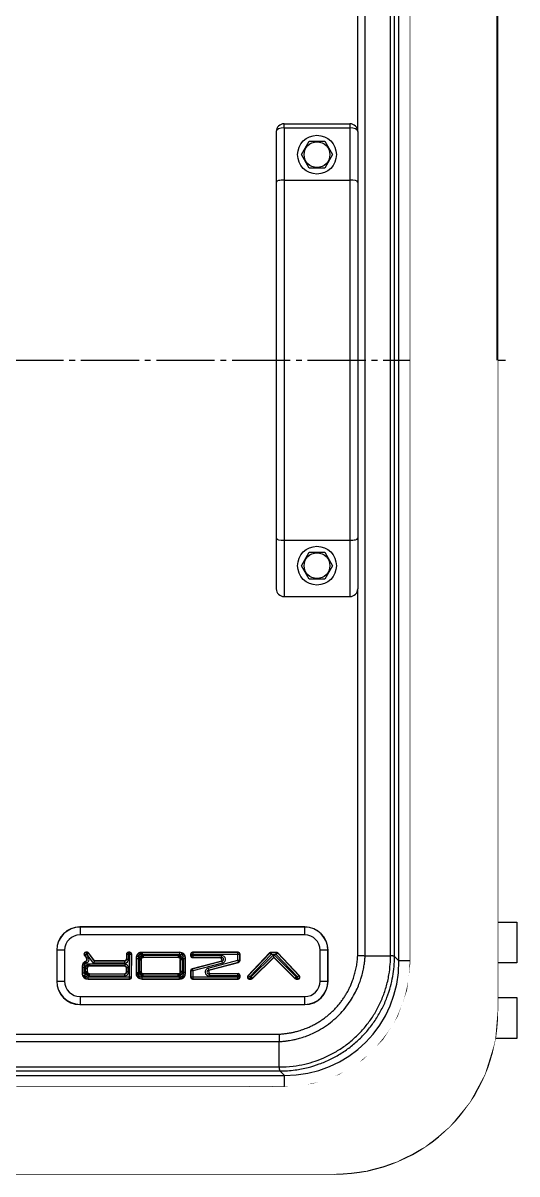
# Model space of a CAD drawing. Header units: millimetres. Extents: x -922 to 949, y -705 to 942.
# Drawn here: x 37.6 to 165, y -210 to 87 of the extents above; entities that cross this region are included whole.
import ezdxf

# ---------------------------------------------------------------- set-up
doc = ezdxf.new("R2010")
doc.units = ezdxf.units.MM
doc.linetypes.add('K5LT_AXLED', pattern=[19.5, 15, -1.5, 1.5, -1.5])
doc.linetypes.add('K5LT_THIN', pattern=[0])
doc.styles.add('KDIMTEXTSTYLE', font='GOST_AU.SHX', dxfattribs={"width": 0.96, "oblique": 15, "height": 5})
doc.dimstyles.new('KDIMSTYLE (1.00)', dxfattribs={"dimtxt": 5, "dimasz": 1, "dimexe": 2, "dimexo": 0, "dimgap": 1, "dimtad": 1, "dimtxsty": 'KDIMTEXTSTYLE', "dimsah": 1, "dimcen": 0, "dimdle": 1, "dimadec": 0, "dimazin": 0, "dimtfac": 0.667, "dimtmove": 0, "dimatfit": 3, "dimfxl": 1, "dimtvp": 1, "dimtolj": 1, "dimtzin": 0, "dimarcsym": 0})

# ---------------------------------------------------------------- blocks, each defined once
blk = doc.blocks.new('WIPEOUTCOLORING0')
blk.add_wipeout([(160, 145), (136.72, 162.26), (160, 0)])
blk.add_wipeout([(136.72, 162.26), (137.52, 155.02), (160, 0)])
blk.add_wipeout([(160, 0), (137.52, 155.02), (160, -145)])
blk.add_wipeout([(137.52, 155.02), (137.52, 153.01), (160, -145)])
blk.add_wipeout([(160, -145), (137.52, 153.01), (160, -155.5)])
blk.add_wipeout([(137.52, 153.01), (137.52, 146.99), (160, -155.5)])
blk.add_wipeout([(160, -155.5), (137.52, 146.99), (160, -164.5)])
blk.add_wipeout([(137.52, 146.99), (137.52, 78.01), (160, -164.5)])
blk.add_wipeout([(160, -164.5), (137.52, 78.01), (160, -168.01)])
blk.add_wipeout([(137.52, 78.01), (137.52, 71.99), (160, -168.01)])
blk.add_wipeout([(160, -168.01), (137.52, 71.99), (159.42, -175)])
blk.add_wipeout([(137.52, 71.99), (137.52, 3.01), (159.42, -175)])
blk.add_wipeout([(159.42, -175), (137.52, 3.01), (159.13, -176.51)])
blk.add_wipeout([(137.52, 3.01), (137.52, 0), (159.13, -176.51)])
blk.add_wipeout([(159.13, -176.51), (137.52, 0), (156.7, -184.33)])
blk.add_wipeout([(137.52, 0), (137.52, -3.01), (156.7, -184.33)])
blk.add_wipeout([(156.7, -184.33), (137.52, -3.01), (152.8, -191.52)])
blk.add_wipeout([(137.52, -3.01), (137.52, -71.99), (152.8, -191.52)])
blk.add_wipeout([(152.8, -191.52), (137.52, -71.99), (147.58, -197.83)])
blk.add_wipeout([(137.52, -71.99), (137.52, -78.01), (147.58, -197.83)])
blk.add_wipeout([(147.58, -197.83), (137.52, -78.01), (141.23, -203)])
blk.add_wipeout([(137.52, -78.01), (137.52, -146.99), (141.23, -203)])
blk.add_wipeout([(137.52, -155.39), (141.23, -203), (137.52, -155.02)])
blk.add_wipeout([(137.52, -153.01), (141.23, -203), (137.52, -146.99)])
blk.add_wipeout([(141.23, -203), (137.52, -153.01), (137.52, -155.02)])
blk.add_wipeout([(141.23, -203), (137.52, -155.39), (134, -206.84)])
blk.add_wipeout([(136.64, -162.61), (134, -206.84), (137.52, -155.39)])
blk.add_wipeout([(134, -206.84), (136.64, -162.61), (126.16, -209.2)])
blk.add_wipeout([(136.64, -162.61), (134.21, -169.43), (126.16, -209.2)])
blk.add_wipeout([(126.16, -209.2), (134.21, -169.43), (118.01, -210)])
blk.add_wipeout([(134.21, -169.43), (130.35, -175.51), (118.01, -210)])
blk.add_wipeout([(112.26, -186.72), (118.01, -210), (119.1, -184.37)])
blk.add_wipeout([(125.23, -180.57), (118.01, -210), (130.35, -175.51)])
blk.add_wipeout([(118.01, -210), (125.23, -180.57), (119.1, -184.37)])
blk.add_wipeout([(118.01, -210), (112.26, -186.72), (0, -210)])
blk.add_wipeout([(105.02, -187.52), (0, -210), (112.26, -186.72)])
blk.add_wipeout([(0, -210), (105.02, -187.52), (-118.01, -210)])
blk.add_wipeout([(105.02, -187.52), (102.01, -187.52), (-118.01, -210)])
blk.add_wipeout([(-118.01, -210), (102.01, -187.52), (-119.55, -209.97)])
blk.add_wipeout([(102.01, -187.52), (95.99, -187.52), (-119.55, -209.97)])
blk.add_wipeout([(-119.55, -209.97), (95.99, -187.52), (-127.66, -208.88)])
blk.add_wipeout([(95.99, -187.52), (36.01, -187.52), (-127.66, -208.88)])
blk = doc.blocks.new('U7')
at = {"color": 7, "linetype": 'K5LT_THIN', "lineweight": 18}
for p, q in [((156.48, -167.49), (156.48, 167.49)), ((159.47, -167.49), (159.47, 167.49)), ((160, -168.01), (160, 168.01)), ((160, 168.01), (160, -168.01)), ((134.56, -155.02), (134.56, 155.02)), ((123.91, 59), (123.91, 153.61)), ((125.84, -153.67), (125.84, 153.67)), ((132.38, -153.67), (132.38, 153.67)), ((133.41, -153.86), (133.41, 153.86)), ((137.52, 78.01), (137.52, 146.99)), ((137.52, 71.99), (137.52, 78.01)), ((146, 79.62), (142, 77.31)), ((142, 77.31), (142, 72.69)), ((150, 77.31), (146, 79.62)), ((150, 72.69), (150, 77.31)), ((137.52, 3.01), (137.52, 71.99)), ((142, 72.69), (146, 70.38)), ((146, 70.38), (150, 72.69)), ((104.91, 61), (121.91, 61)), ((104.91, 59.97), (104.91, 61)), ((104.91, 59.97), (121.91, 59.97)), ((104.91, 59.97), (104.91, 46.48)), ((121.91, 61), (121.91, 59.97)), ((121.91, 59.97), (121.91, 46.48)), ((102.91, 59), (102.91, 45.97)), ((109.37, 53.03), (111.39, 56.53)), ((111.39, 56.53), (115.43, 56.53)), ((115.43, 56.53), (117.45, 53.03)), ((123.91, 59), (123.91, 45.97)), ((111.39, 49.53), (109.37, 53.03)), ((117.45, 53.03), (115.43, 49.53)), ((115.43, 49.53), (111.39, 49.53)), ((102.91, 45.97), (102.91, -45.97)), ((104.91, 46.48), (121.91, 46.48)), ((104.91, 46.48), (104.91, -46.48)), ((121.91, 46.48), (121.91, -46.48)), ((123.91, 45.97), (123.91, -45.97)), ((137.52, -3.01), (137.52, 3.01)), ((146, 4.62), (142, 2.31)), ((150, 2.31), (146, 4.62)), ((142, 2.31), (142, -2.31)), ((150, -2.31), (150, 2.31)), ((142, -2.31), (146, -4.62)), ((146, -4.62), (150, -2.31)), ((137.52, -71.99), (137.52, -3.01)), ((102.91, -45.97), (102.91, -59)), ((104.91, -46.48), (121.91, -46.48)), ((104.91, -46.48), (104.91, -61)), ((121.91, -46.48), (121.91, -61)), ((123.91, -45.97), (123.91, -59)), ((109.37, -53.03), (111.39, -49.53)), ((111.39, -49.53), (115.43, -49.53)), ((115.43, -49.53), (117.45, -53.03)), ((111.39, -56.53), (109.37, -53.03)), ((117.45, -53.03), (115.43, -56.53)), ((115.43, -56.53), (111.39, -56.53)), ((123.91, -153.61), (123.91, -59)), ((104.91, -61), (121.91, -61)), ((146, -70.38), (142, -72.69)), ((150, -72.69), (146, -70.38)), ((137.52, -78.01), (137.52, -71.99)), ((142, -72.69), (142, -77.31)), ((150, -77.31), (150, -72.69)), ((137.52, -146.99), (137.52, -78.01)), ((142, -77.31), (146, -79.62)), ((146, -79.62), (150, -77.31)), ((146, -145.38), (142, -147.69)), ((150, -147.69), (146, -145.38)), ((160, -145), (165, -145)), ((165, -145), (165, -155.5)), ((110.26, -146.26), (52.26, -146.26)), ((52.28, -146.29), (52.26, -146.26)), ((110.23, -146.29), (52.28, -146.29)), ((52.28, -146.29), (52.28, -148.29)), ((110.23, -148.29), (52.28, -148.29)), ((110.23, -146.29), (110.26, -146.26)), ((110.23, -148.29), (110.23, -146.29)), ((137.52, -153.01), (137.52, -146.99)), ((142, -147.69), (142, -152.31)), ((150, -152.31), (150, -147.69)), ((46.26, -152.26), (46.26, -160.26)), ((46.29, -152.28), (46.26, -152.26)), ((46.29, -152.28), (46.29, -160.23)), ((48.29, -152.28), (46.29, -152.28)), ((48.29, -152.28), (48.29, -160.23)), ((53.4, -153.6), (53.96, -154.35)), ((53.4, -153.6), (53.51, -153.65)), ((53.91, -153.35), (53.51, -153.65)), ((53.51, -153.65), (54, -154.32)), ((54.18, -152.8), (53.8, -152.8)), ((53.8, -152.8), (53.91, -152.86)), ((54.16, -152.86), (53.91, -152.86)), ((53.91, -152.86), (53.91, -153.35)), ((53.91, -153.35), (54.4, -154.03)), ((54.16, -153.35), (53.91, -153.35)), ((53.96, -154.35), (54, -154.32)), ((54, -154.32), (54.4, -154.03)), ((54.18, -152.8), (54.16, -152.86)), ((54.16, -153.35), (54.16, -152.86)), ((54.56, -153.06), (54.16, -153.35)), ((55.76, -155.56), (54.16, -153.35)), ((54.59, -153.01), (54.56, -153.06)), ((56.02, -155.06), (54.56, -153.06)), ((56.04, -155.01), (54.59, -153.01)), ((64.26, -153.3), (64.26, -154.51)), ((64.26, -153.3), (64.31, -153.35)), ((64.81, -153.35), (64.31, -153.35)), ((64.31, -153.35), (64.31, -154.56)), ((65.11, -152.8), (64.76, -152.8)), ((64.76, -152.8), (64.81, -152.86)), ((64.81, -152.86), (64.81, -153.35)), ((65.05, -152.86), (64.81, -152.86)), ((65.05, -153.35), (64.81, -153.35)), ((64.81, -153.35), (64.81, -154.56)), ((65.04, -159.14), (65.05, -153.35)), ((65.11, -152.8), (65.05, -152.86)), ((65.05, -153.35), (65.05, -152.86)), ((65.55, -153.36), (65.05, -153.35)), ((65.54, -159.14), (65.55, -153.36)), ((65.61, -153.3), (65.55, -153.36)), ((65.59, -159.19), (65.61, -153.3)), ((66.72, -154.43), (66.72, -157.99)), ((66.72, -154.43), (66.77, -154.43)), ((66.77, -154.43), (66.77, -157.99)), ((66.77, -154.43), (67.27, -154.43)), ((66.81, -153.76), (66.86, -153.78)), ((66.86, -153.78), (67.34, -153.91)), ((67.01, -153.34), (67.06, -153.37)), ((67.06, -153.37), (67.46, -153.67)), ((67.27, -154.43), (67.27, -157.99)), ((67.31, -153.06), (67.34, -153.11)), ((67.34, -153.11), (67.61, -153.53)), ((67.57, -154.29), (68.04, -154.45)), ((67.74, -152.88), (67.75, -152.93)), ((67.75, -152.93), (67.87, -153.42)), ((67.87, -153.85), (67.81, -153.9)), ((67.99, -152.84), (67.99, -152.89)), ((67.99, -152.89), (68.05, -153.38)), ((68.19, -154.23), (68.15, -154.27)), ((68.19, -154.31), (68.15, -154.27)), ((68.23, -154.27), (68.19, -154.23)), ((68.23, -154.27), (68.19, -154.31)), ((68.21, -153.67), (68.35, -154.15)), ((77.9, -152.8), (68.29, -152.82)), ((68.29, -152.82), (68.29, -152.87)), ((77.9, -152.86), (68.29, -152.87)), ((68.29, -152.87), (68.29, -153.37)), ((77.9, -153.35), (68.29, -153.37)), ((68.36, -154.2), (68.35, -154.15)), ((77.62, -153.62), (68.57, -153.62)), ((68.57, -153.62), (68.57, -154.12)), ((68.57, -154.18), (68.57, -154.12)), ((77.62, -154.12), (68.57, -154.12)), ((77.62, -154.18), (68.57, -154.18)), ((77.62, -153.62), (77.62, -154.12)), ((77.62, -154.18), (77.62, -154.12)), ((77.83, -154.2), (77.85, -154.15)), ((77.98, -153.67), (77.85, -154.15)), ((77.9, -152.8), (77.9, -152.86)), ((77.9, -152.86), (77.9, -153.35)), ((77.97, -154.27), (78, -154.23)), ((78.01, -154.31), (77.97, -154.27)), ((78.05, -154.27), (78, -154.23)), ((78.01, -154.31), (78.05, -154.27)), ((78.63, -154.3), (78.16, -154.45)), ((78.39, -153.91), (78.32, -153.85)), ((78.53, -152.94), (78.4, -153.42)), ((78.55, -152.89), (78.53, -152.94)), ((78.93, -153.14), (78.63, -153.54)), ((79, -153.19), (78.67, -153.57)), ((79.05, -153.25), (78.7, -153.6)), ((79.32, -153.69), (78.85, -153.85)), ((78.97, -153.1), (78.93, -153.14)), ((79.03, -153.15), (79, -153.19)), ((79.09, -153.21), (79.05, -153.25)), ((79.37, -153.67), (79.32, -153.69)), ((80.8, -153.3), (80.8, -153.67)), ((80.8, -153.3), (80.85, -153.35)), ((80.8, -153.67), (80.85, -153.62)), ((80.85, -153.35), (80.85, -153.62)), ((81.35, -153.35), (80.85, -153.35)), ((80.85, -153.62), (81.35, -153.62)), ((93.06, -152.8), (81.3, -152.8)), ((81.3, -152.8), (81.35, -152.86)), ((81.3, -154.17), (81.35, -154.12)), ((81.3, -154.17), (88.37, -154.17)), ((93.01, -152.86), (81.35, -152.86)), ((81.35, -152.86), (81.35, -153.35)), ((93.01, -153.35), (81.35, -153.35)), ((81.35, -153.35), (81.35, -153.62)), ((81.35, -153.62), (88.78, -153.62)), ((81.35, -153.62), (81.35, -154.12)), ((81.35, -154.12), (88.78, -154.12)), ((88.37, -154.17), (88.78, -154.12)), ((88.78, -154.12), (88.78, -153.62)), ((93.06, -152.8), (93.01, -152.86)), ((93.01, -153.35), (93.01, -152.86)), ((93.01, -154.86), (93.01, -153.35)), ((93.5, -153.35), (93.01, -153.35)), ((93.56, -153.3), (93.5, -153.35)), ((93.5, -154.86), (93.5, -153.35)), ((93.56, -154.9), (93.56, -153.3)), ((101.18, -152.96), (95.58, -158.86)), ((101.21, -153.02), (95.71, -158.81)), ((101.57, -153.36), (96.07, -159.15)), ((96.42, -159.15), (102.24, -153.37)), ((96.77, -159.51), (102.24, -154.07)), ((96.79, -159.56), (102.24, -154.15)), ((101.18, -152.96), (101.21, -153.02)), ((101.57, -153.36), (101.21, -153.02)), ((102.93, -152.81), (101.55, -152.81)), ((101.55, -152.81), (101.57, -152.86)), ((101.57, -152.86), (101.57, -153.36)), ((102.91, -152.86), (101.57, -152.86)), ((102.91, -153.36), (101.57, -153.36)), ((102.24, -154.07), (102.24, -153.37)), ((102.24, -153.37), (108.07, -159.14)), ((102.24, -154.15), (102.24, -154.07)), ((102.24, -154.07), (107.72, -159.49)), ((102.24, -154.15), (107.69, -159.55)), ((102.93, -152.81), (102.91, -152.86)), ((102.91, -153.36), (102.91, -152.86)), ((103.27, -153.02), (102.91, -153.36)), ((108.4, -159.14), (102.91, -153.36)), ((103.29, -152.96), (103.27, -153.02)), ((108.76, -158.79), (103.27, -153.02)), ((108.89, -158.85), (103.29, -152.96)), ((114.23, -160.23), (114.23, -152.28)), ((116.23, -152.28), (114.23, -152.28)), ((116.23, -152.28), (116.26, -152.26)), ((116.23, -160.23), (116.23, -152.28)), ((116.26, -160.26), (116.26, -152.26)), ((125.84, -153.67), (132.38, -153.67)), ((125.84, -153.67), (125.84, -153.67)), ((134.56, -155.02), (133.41, -153.86)), ((137.52, -155.02), (137.52, -153.01)), ((142, -152.31), (146, -154.62)), ((146, -154.62), (150, -152.31)), ((52.83, -156.65), (52.83, -158.07)), ((52.83, -156.65), (52.88, -156.65)), ((52.88, -156.65), (52.88, -158.07)), ((52.88, -156.65), (53.38, -156.65)), ((52.92, -155.98), (52.97, -155.99)), ((52.97, -155.99), (53.45, -156.12)), ((53.13, -155.54), (53.17, -155.58)), ((53.17, -155.58), (53.57, -155.87)), ((53.38, -156.65), (53.38, -158.07)), ((53.43, -155.26), (53.46, -155.31)), ((53.46, -155.31), (53.73, -155.73)), ((53.6, -156.96), (54.1, -156.96)), ((53.6, -156.96), (53.6, -157.76)), ((53.67, -156.51), (54.15, -156.67)), ((53.72, -155.12), (53.74, -155.17)), ((53.74, -155.17), (53.91, -155.64)), ((53.98, -156.06), (53.92, -156.12)), ((54.16, -156.96), (54.1, -156.96)), ((54.1, -156.96), (54.1, -157.76)), ((54.2, -156.68), (54.15, -156.67)), ((54.16, -156.96), (54.16, -157.76)), ((54.31, -156.44), (54.26, -156.48)), ((54.3, -156.52), (54.26, -156.48)), ((54.34, -156.48), (54.3, -156.52)), ((54.34, -156.48), (54.31, -156.44)), ((54.33, -155.88), (54.47, -156.36)), ((54.48, -156.41), (54.47, -156.36)), ((54.69, -155.83), (54.69, -156.33)), ((63.81, -155.83), (54.69, -155.83)), ((54.69, -156.38), (54.69, -156.33)), ((63.81, -156.33), (54.69, -156.33)), ((63.76, -156.38), (54.69, -156.38)), ((56.02, -155.06), (55.76, -155.56)), ((63.81, -155.56), (55.76, -155.56)), ((56.04, -155.01), (56.02, -155.06)), ((63.81, -155.06), (56.02, -155.06)), ((63.76, -155.01), (56.04, -155.01)), ((63.76, -155.01), (63.81, -155.06)), ((63.76, -156.38), (63.81, -156.33)), ((63.81, -155.56), (63.81, -155.06)), ((63.81, -155.83), (63.81, -156.33)), ((64.26, -154.51), (64.31, -154.56)), ((64.26, -156.88), (64.31, -156.83)), ((64.26, -157.82), (64.26, -156.88)), ((64.31, -154.56), (64.81, -154.56)), ((64.81, -156.83), (64.31, -156.83)), ((64.31, -157.87), (64.31, -156.83)), ((64.81, -157.87), (64.81, -156.83)), ((67.5, -154.72), (68, -154.72)), ((67.5, -154.72), (67.5, -157.73)), ((68.05, -154.72), (68, -154.72)), ((68, -154.72), (68, -157.73)), ((68.09, -154.46), (68.04, -154.45)), ((68.05, -154.72), (68.05, -157.73)), ((78.11, -154.47), (78.16, -154.45)), ((78.15, -157.77), (78.15, -154.74)), ((78.15, -154.74), (78.2, -154.74)), ((78.7, -154.74), (78.2, -154.74)), ((78.2, -157.77), (78.2, -154.74)), ((78.7, -157.77), (78.7, -154.74)), ((79.44, -154.46), (78.95, -154.46)), ((78.95, -158.03), (78.95, -154.46)), ((79.5, -154.46), (79.44, -154.46)), ((79.44, -158.03), (79.44, -154.46)), ((79.5, -158.03), (79.5, -154.46)), ((88.5, -155.15), (81.17, -157.08)), ((81.17, -157.08), (81.22, -157.12)), ((88.91, -155.1), (81.22, -157.12)), ((81.22, -157.12), (81.35, -157.61)), ((89.04, -155.58), (81.35, -157.61)), ((85.3, -156.91), (93.01, -154.86)), ((85.3, -156.91), (85.43, -157.39)), ((85.43, -157.39), (93.13, -155.35)), ((85.84, -157.34), (85.43, -157.39)), ((85.84, -157.34), (93.19, -155.39)), ((88.5, -155.15), (88.91, -155.1)), ((89.04, -155.58), (88.91, -155.1)), ((93.01, -154.86), (93.5, -154.86)), ((93.13, -155.35), (93.01, -154.86)), ((93.19, -155.39), (93.13, -155.35)), ((93.56, -154.9), (93.5, -154.86)), ((137.52, -155.02), (134.56, -155.02)), ((165, -155.5), (160, -155.5)), ((46.29, -160.23), (46.26, -160.26)), ((46.29, -160.23), (48.29, -160.23)), ((52.83, -158.07), (52.88, -158.07)), ((52.88, -158.07), (53.38, -158.07)), ((52.95, -158.83), (53, -158.82)), ((53, -158.82), (53.48, -158.66)), ((53.23, -159.29), (53.27, -159.25)), ((53.27, -159.25), (53.62, -158.9)), ((53.29, -159.35), (53.33, -159.31)), ((53.33, -159.31), (53.66, -158.93)), ((53.36, -159.4), (53.39, -159.36)), ((53.39, -159.36), (53.69, -158.96)), ((53.65, -158.13), (54.13, -158)), ((53.77, -159.6), (53.78, -159.55)), ((53.78, -159.55), (53.92, -159.07)), ((53.83, -158.48), (53.89, -158.55)), ((54.16, -157.76), (54.1, -157.76)), ((54.18, -157.98), (54.13, -158)), ((54.26, -158.13), (54.21, -158.16)), ((54.21, -158.16), (54.25, -158.21)), ((54.29, -158.17), (54.25, -158.21)), ((54.26, -158.13), (54.29, -158.17)), ((54.29, -158.8), (54.44, -158.32)), ((54.41, -159.64), (54.41, -159.14)), ((54.41, -159.14), (65.04, -159.14)), ((54.41, -159.69), (54.41, -159.64)), ((54.41, -159.64), (65.04, -159.64)), ((54.41, -159.69), (65.09, -159.69)), ((54.46, -158.27), (54.44, -158.32)), ((54.74, -158.32), (63.76, -158.32)), ((54.74, -158.32), (54.74, -158.37)), ((54.74, -158.87), (54.74, -158.37)), ((54.74, -158.37), (63.81, -158.37)), ((54.74, -158.87), (63.81, -158.87)), ((63.76, -158.32), (63.81, -158.37)), ((63.81, -158.87), (63.81, -158.37)), ((64.26, -157.82), (64.31, -157.87)), ((64.81, -157.87), (64.31, -157.87)), ((65.04, -159.64), (65.04, -159.14)), ((65.04, -159.14), (65.54, -159.14)), ((65.09, -159.69), (65.04, -159.64)), ((65.59, -159.19), (65.54, -159.14)), ((66.72, -157.99), (66.77, -157.99)), ((66.74, -158.34), (66.79, -158.33)), ((66.77, -157.99), (67.27, -157.99)), ((66.79, -158.33), (67.29, -158.28)), ((66.79, -158.61), (66.84, -158.6)), ((66.84, -158.6), (67.32, -158.48)), ((66.98, -159.07), (67.03, -159.04)), ((67.03, -159.04), (67.45, -158.78)), ((67.26, -159.39), (67.3, -159.34)), ((67.3, -159.34), (67.6, -158.95)), ((67.5, -157.73), (68, -157.73)), ((67.57, -158.18), (68.04, -158.03)), ((67.69, -159.6), (67.7, -159.55)), ((67.7, -159.55), (67.84, -159.06)), ((67.81, -158.58), (67.88, -158.64)), ((68.05, -157.73), (68, -157.73)), ((68.1, -158.01), (68.04, -158.03)), ((68.19, -158.18), (68.16, -158.21)), ((68.16, -158.21), (68.2, -158.25)), ((68.19, -158.18), (68.23, -158.21)), ((68.23, -158.21), (68.2, -158.25)), ((68.22, -158.82), (68.36, -158.33)), ((68.34, -159.13), (77.92, -159.13)), ((68.34, -159.63), (68.34, -159.13)), ((68.34, -159.69), (68.34, -159.63)), ((68.34, -159.63), (77.92, -159.63)), ((68.34, -159.69), (77.92, -159.69)), ((68.37, -158.28), (68.36, -158.33)), ((68.58, -158.31), (77.62, -158.31)), ((68.58, -158.31), (68.58, -158.37)), ((68.58, -158.87), (68.58, -158.37)), ((68.58, -158.37), (77.62, -158.37)), ((68.58, -158.87), (77.62, -158.87)), ((77.62, -158.31), (77.62, -158.37)), ((77.62, -158.87), (77.62, -158.37)), ((77.84, -158.28), (77.85, -158.34)), ((77.98, -158.82), (77.85, -158.34)), ((77.92, -159.63), (77.92, -159.13)), ((77.92, -159.69), (77.92, -159.63)), ((77.98, -158.22), (78.02, -158.18)), ((77.98, -158.22), (78.01, -158.26)), ((78.01, -158.26), (78.05, -158.22)), ((78.02, -158.18), (78.05, -158.22)), ((78.11, -158.03), (78.16, -158.04)), ((78.15, -157.77), (78.2, -157.77)), ((78.64, -158.2), (78.16, -158.04)), ((78.21, -159.62), (78.16, -159.12)), ((78.7, -157.77), (78.2, -157.77)), ((78.22, -159.67), (78.21, -159.62)), ((78.33, -158.64), (78.39, -158.58)), ((78.46, -159.57), (78.33, -159.09)), ((78.47, -159.62), (78.46, -159.57)), ((78.87, -159.39), (78.6, -158.97)), ((79.16, -159.13), (78.75, -158.83)), ((79.36, -158.71), (78.87, -158.58)), ((78.9, -159.44), (78.87, -159.39)), ((79.44, -158.03), (78.95, -158.03)), ((79.2, -159.16), (79.16, -159.13)), ((79.41, -158.72), (79.36, -158.71)), ((79.5, -158.03), (79.44, -158.03)), ((80.8, -157.56), (80.8, -159.22)), ((80.8, -157.56), (80.85, -157.61)), ((80.8, -159.22), (80.85, -159.16)), ((81.35, -157.61), (80.85, -157.61)), ((80.85, -157.61), (80.85, -159.16)), ((80.85, -159.16), (81.35, -159.16)), ((81.3, -159.72), (81.35, -159.66)), ((81.3, -159.72), (93.07, -159.72)), ((81.35, -157.61), (81.35, -159.16)), ((81.35, -159.16), (81.35, -159.66)), ((81.35, -159.16), (93.01, -159.16)), ((81.35, -159.66), (93.01, -159.66)), ((85.97, -158.32), (85.56, -158.37)), ((93.01, -158.37), (85.56, -158.37)), ((85.56, -158.37), (85.56, -158.87)), ((93.01, -158.87), (85.56, -158.87)), ((93.06, -158.31), (85.97, -158.32)), ((93.06, -158.31), (93.01, -158.37)), ((93.01, -158.87), (93.01, -158.37)), ((93.51, -158.86), (93.01, -158.87)), ((93.01, -159.16), (93.01, -158.87)), ((93.01, -159.66), (93.01, -159.16)), ((93.01, -159.16), (93.51, -159.16)), ((93.07, -159.72), (93.01, -159.66)), ((93.56, -158.81), (93.51, -158.86)), ((93.51, -159.16), (93.51, -158.86)), ((93.57, -159.21), (93.51, -159.16)), ((93.57, -159.21), (93.56, -158.81)), ((95.58, -158.86), (95.71, -158.81)), ((95.71, -158.81), (96.07, -159.15)), ((95.94, -159.71), (96.07, -159.65)), ((95.94, -159.71), (96.44, -159.71)), ((96.07, -159.15), (96.42, -159.15)), ((96.07, -159.15), (96.07, -159.65)), ((96.07, -159.65), (96.42, -159.65)), ((96.42, -159.15), (96.77, -159.51)), ((96.42, -159.65), (96.42, -159.15)), ((96.44, -159.71), (96.42, -159.65)), ((96.79, -159.56), (96.77, -159.51)), ((107.69, -159.55), (107.72, -159.49)), ((107.72, -159.49), (108.07, -159.14)), ((108.05, -159.69), (108.07, -159.64)), ((108.05, -159.69), (108.52, -159.69)), ((108.07, -159.14), (108.07, -159.64)), ((108.07, -159.14), (108.4, -159.14)), ((108.07, -159.64), (108.4, -159.64)), ((108.4, -159.14), (108.76, -158.79)), ((108.4, -159.64), (108.4, -159.14)), ((108.52, -159.69), (108.4, -159.64)), ((108.89, -158.85), (108.76, -158.79)), ((114.23, -160.23), (116.23, -160.23)), ((116.23, -160.23), (116.26, -160.26)), ((52.28, -166.23), (52.26, -166.26)), ((52.26, -166.26), (110.26, -166.26)), ((52.28, -164.23), (52.28, -166.23)), ((52.28, -164.23), (110.23, -164.23)), ((52.28, -166.23), (110.23, -166.23)), ((110.23, -166.23), (110.23, -164.23)), ((110.23, -166.23), (110.26, -166.26)), ((160, -164.5), (165, -164.5)), ((165, -164.5), (165, -175)), ((156.48, -167.49), (159.47, -167.49)), ((160, -168.01), (159.47, -167.49)), ((-103.61, -173.91), (103.61, -173.91)), ((165, -175), (159.42, -175)), ((-103.67, -175.84), (103.67, -175.84)), ((103.67, -182.38), (103.67, -175.84)), ((103.67, -175.84), (103.67, -175.84)), ((-103.86, -183.41), (103.86, -183.41)), ((-103.67, -182.38), (103.67, -182.38)), ((105.02, -184.56), (103.86, -183.41)), ((-105.02, -184.56), (105.02, -184.56)), ((105.02, -187.52), (105.02, -184.56)), ((36.01, -187.52), (95.99, -187.52)), ((95.99, -187.52), (102.01, -187.52)), ((102.01, -187.52), (105.02, -187.52)), ((99, -191.38), (95, -193.69)), ((103, -193.69), (99, -191.38)), ((95, -193.69), (95, -198.31)), ((103, -198.31), (103, -193.69)), ((95, -198.31), (99, -200.62)), ((99, -200.62), (103, -198.31)), ((-117.49, -206.48), (117.49, -206.48)), ((117.49, -209.47), (117.49, -206.48)), ((-118.01, -210), (118.01, -210)), ((118.01, -210), (-118.01, -210)), ((-117.49, -209.47), (117.49, -209.47)), ((118.01, -210), (117.49, -209.47))]:
    blk.add_line(p, q, dxfattribs=at)
at = {"color": 30, "linetype": 'K5LT_AXLED', "lineweight": 18, "true_color": 0xff8000}
blk.add_line((-162, 0), (162, 0), dxfattribs=at)
at = {"color": 7, "linetype": 'K5LT_THIN', "lineweight": 18}
for centre, radius in [((146, 75), 8), ((146, 75), 7), ((113.41, 53.03), 5), ((113.41, 53.03), 3.33), ((146, 0), 8), ((146, 0), 7), ((113.41, -53.03), 5), ((113.41, -53.03), 3.33), ((146, -75), 8), ((146, -75), 7), ((146, -150), 8), ((146, -150), 7), ((33, -196), 8), ((33, -196), 7), ((99, -196), 8), ((99, -196), 7)]:
    blk.add_circle(centre, radius, dxfattribs=at)
for centre, radius, start, end in [((146, 75), 9, 90, 160.4796), ((146, 75), 9, 199.5204, 90), ((104.91, 59), 2, 90, 180), ((121.91, 59), 2, 0, 90), ((146, 0), 9, 199.5204, 90), ((146, 0), 9, 90, 160.4796), ((104.91, -59), 2, 180, 270), ((121.91, -59), 2, 270, 0), ((146, -75), 9, 90, 160.4796), ((146, -75), 9, 199.5204, 90), ((146, -150), 9, 90, 160.4796), ((146, -150), 9, 199.5204, 90), ((53.55, -154.65), 0.5, 289.8711, 36.3831), ((53.55, -154.65), 0.553, 289.8711, 36.3831), ((53.55, -154.65), 1.05, 289.8711, 36.3831), ((69.29, -154.43), 2.57, 164.9854, 180), ((69.29, -154.43), 2.52, 164.9854, 180), ((68.03, -154.09), 1.26, 143.5014, 164.9854), ((68.03, -154.09), 1.21, 143.5014, 164.9854), ((67.9, -154), 1.1, 122.3613, 143.5014), ((67.9, -154), 1.05, 122.3613, 143.5014), ((69.29, -154.43), 2.02, 164.9854, 180), ((68.09, -154.29), 1.46, 103.9749, 122.3613), ((68.09, -154.29), 1.4, 103.9749, 122.3613), ((68.03, -154.09), 0.709, 143.5014, 164.9854), ((67.9, -154), 0.552, 122.3613, 143.5014), ((68.89, -154.72), 1.39, 162.0842, 180), ((68.46, -154.58), 0.944, 134.1708, 162.0842), ((68.09, -154.29), 0.903, 103.9749, 122.3613), ((68.2, -154.72), 1.9, 96.3319, 103.9749), ((68.2, -154.72), 1.84, 96.3319, 103.9749), ((68.2, -154.72), 1.34, 96.3319, 103.9749), ((68.47, -154.6), 0.959, 105.6017, 128.7576), ((68.29, -155.58), 2.76, 90, 96.3319), ((68.29, -155.58), 2.71, 89.999, 96.3319), ((68.46, -154.58), 0.444, 135.4072, 162.0842), ((68.29, -155.58), 2.21, 89.9884, 96.3319), ((68.46, -154.58), 0.391, 135.6655, 162.0842), ((68.47, -154.6), 0.459, 105.6017, 127.549), ((68.57, -154.96), 1.33, 90, 105.6017), ((68.47, -154.6), 0.406, 105.6017, 127.3008), ((68.57, -154.96), 0.834, 90, 105.6017), ((68.57, -154.96), 0.781, 90, 105.6017), ((77.62, -154.97), 1.34, 74.4072, 90), ((77.62, -154.97), 0.844, 74.4072, 90), ((77.62, -154.97), 0.791, 74.4072, 90), ((77.72, -154.6), 0.415, 52.8176, 74.4072), ((77.72, -154.6), 0.468, 52.5754, 74.4072), ((77.9, -155.21), 2.4, 74.4531, 90), ((77.9, -155.21), 2.35, 74.4531, 89.9989), ((77.9, -155.21), 1.85, 74.4531, 89.9863), ((77.72, -154.6), 0.968, 51.3841, 74.4072), ((77.73, -154.59), 0.401, 17.9215, 44.4911), ((77.73, -154.59), 0.454, 17.9215, 44.7421), ((77.73, -154.59), 0.954, 17.9215, 45.9581), ((78.21, -154.09), 0.691, 52.772, 74.4531), ((78.21, -154.09), 1.19, 52.772, 74.4531), ((78.21, -154.09), 1.24, 52.772, 74.4531), ((78.26, -154.02), 0.611, 48.6028, 52.772), ((77.28, -154.74), 1.43, 0, 17.9215), ((78.27, -154.01), 0.596, 44.407, 48.6028), ((78.24, -154.04), 0.638, 17.9814, 44.407), ((76.95, -154.46), 1.99, 0, 17.9814), ((78.26, -154.02), 1.11, 48.6028, 52.772), ((78.26, -154.02), 1.16, 48.6028, 52.772), ((78.27, -154.01), 1.1, 44.407, 48.6028), ((78.27, -154.01), 1.15, 44.407, 48.6028), ((78.24, -154.04), 1.14, 17.9814, 44.407), ((78.24, -154.04), 1.19, 17.9814, 44.407), ((76.95, -154.46), 2.49, 0, 17.9814), ((76.95, -154.46), 2.55, 0, 17.9814), ((55.44, -156.65), 2.61, 164.9342, 180), ((55.44, -156.65), 2.55, 164.9342, 180), ((54.16, -156.31), 1.29, 143.4294, 164.9342), ((54.16, -156.31), 1.23, 143.4294, 164.9342), ((54.04, -156.22), 1.13, 122.2848, 143.4294), ((54.04, -156.22), 1.08, 122.2848, 143.4294), ((55.44, -156.65), 2.05, 164.9342, 180), ((54.23, -156.53), 1.5, 109.8711, 122.2848), ((54.16, -156.31), 0.734, 143.4294, 164.9342), ((54.23, -156.53), 1.45, 109.8711, 122.2848), ((54.04, -156.22), 0.578, 122.2848, 143.4294), ((55.11, -156.97), 1.51, 162.2834, 179.5837), ((54.6, -156.81), 0.975, 134.8826, 162.2834), ((54.23, -156.53), 0.946, 109.8711, 122.2848), ((54.59, -156.8), 0.965, 106.1386, 129.4123), ((55.11, -156.97), 1.01, 162.2834, 179.4906), ((54.6, -156.81), 0.475, 136.069, 162.2834), ((55.11, -156.97), 0.954, 162.2834, 179.4768), ((54.6, -156.81), 0.422, 136.3084, 162.2834), ((54.59, -156.8), 0.465, 106.1386, 128.2112), ((54.69, -157.13), 1.3, 90, 106.1386), ((54.59, -156.8), 0.412, 106.1386, 127.9661), ((54.69, -157.13), 0.803, 90, 106.1386), ((54.69, -157.13), 0.75, 90, 106.1386), ((68.89, -154.72), 0.895, 162.0842, 180), ((68.89, -154.72), 0.842, 162.0842, 180), ((77.28, -154.74), 0.874, 0, 17.9215), ((77.28, -154.74), 0.927, 0, 17.9215), ((55.3, -158.07), 2.47, 180, 198.0827), ((55.3, -158.07), 2.42, 180, 198.0827), ((54.06, -158.47), 1.17, 198.0827, 224.5195), ((54.06, -158.47), 1.12, 198.0827, 224.5195), ((54.04, -158.5), 1.13, 224.5195, 228.7175), ((54.04, -158.5), 1.08, 224.5195, 228.7175), ((54.05, -158.48), 1.15, 228.7175, 232.8847), ((54.05, -158.48), 1.1, 228.7175, 232.8847), ((54.1, -158.42), 1.23, 232.8847, 254.5373), ((55.3, -158.07), 1.92, 180, 198.0827), ((54.1, -158.42), 1.18, 232.8847, 254.5373), ((54.06, -158.47), 0.616, 198.0827, 224.5195), ((54.98, -157.77), 1.38, 179.5754, 195.0997), ((54.04, -158.5), 0.579, 224.5195, 228.7175), ((54.6, -157.87), 0.981, 195.0997, 218.256), ((54.05, -158.48), 0.596, 228.7175, 232.8847), ((54.1, -158.42), 0.68, 232.8847, 254.5373), ((54.41, -157.29), 2.4, 254.5373, 270), ((54.41, -157.29), 2.35, 254.5373, 270), ((54.59, -157.88), 0.968, 223.766, 252.0394), ((54.41, -157.29), 1.85, 254.5373, 270), ((54.98, -157.77), 0.875, 179.4676, 195.0997), ((54.6, -157.87), 0.482, 195.0997, 217.0757), ((54.98, -157.77), 0.822, 179.4509, 195.0997), ((54.6, -157.87), 0.429, 195.0997, 216.8391), ((54.59, -157.88), 0.468, 224.9703, 252.0394), ((54.59, -157.88), 0.415, 225.2151, 252.0394), ((54.74, -157.4), 1.47, 252.0394, 270), ((54.74, -157.4), 0.97, 252.0394, 270), ((54.74, -157.4), 0.917, 252.0394, 270), ((69.89, -157.99), 3.17, 180, 186.1772), ((68.86, -158.11), 2.13, 186.1772, 193.7121), ((69.89, -157.99), 3.12, 180, 186.1772), ((68.86, -158.11), 2.08, 186.1772, 193.7121), ((68.35, -158.23), 1.61, 193.7121, 211.5678), ((68.35, -158.23), 1.56, 193.7121, 211.5678), ((67.96, -158.47), 1.15, 211.5678, 232.7367), ((67.96, -158.47), 1.1, 211.5678, 232.7367), ((68.03, -158.38), 1.26, 232.7367, 254.4266), ((69.89, -157.99), 2.62, 180, 186.1772), ((68.86, -158.11), 1.58, 186.1772, 193.7121), ((68.03, -158.38), 1.21, 232.7367, 254.4266), ((68.35, -158.23), 1.06, 193.7121, 211.5678), ((67.96, -158.47), 0.597, 211.5678, 232.7367), ((68.98, -157.73), 1.48, 180, 197.6133), ((68.49, -157.89), 0.965, 197.6133, 225.5662), ((68.03, -158.38), 0.711, 232.7367, 254.4266), ((68.34, -157.25), 2.44, 254.4266, 270), ((68.34, -157.25), 2.39, 254.4266, 270), ((68.34, -157.25), 1.89, 254.4266, 270), ((68.49, -157.89), 0.966, 231.0217, 254.152), ((68.98, -157.73), 0.976, 180, 197.6133), ((68.49, -157.89), 0.465, 197.6133, 224.3636), ((68.98, -157.73), 0.923, 180, 197.6133), ((68.49, -157.89), 0.412, 197.6133, 224.1182), ((68.49, -157.89), 0.467, 232.2192, 254.152), ((68.58, -157.54), 1.32, 254.152, 270), ((68.49, -157.89), 0.414, 232.4631, 254.152), ((68.58, -157.54), 0.823, 254.152, 270), ((68.58, -157.54), 0.77, 254.152, 270), ((77.62, -157.49), 0.819, 270, 285.3487), ((77.62, -157.49), 0.872, 270, 285.3487), ((77.62, -157.49), 1.37, 270, 285.3487), ((77.73, -157.88), 0.416, 285.3487, 306.961), ((77.73, -157.88), 0.469, 285.3487, 307.2037), ((77.92, -156.96), 2.17, 270, 276.3874), ((77.92, -156.96), 2.67, 270, 276.3874), ((77.92, -156.96), 2.73, 270, 276.3874), ((77.73, -157.88), 0.968, 285.3487, 308.3975), ((77.74, -157.91), 0.389, 315.3259, 341.7788), ((77.74, -157.91), 0.442, 315.0658, 341.7788), ((77.34, -157.77), 0.811, 341.7788, 0), ((77.34, -157.77), 0.864, 341.7788, 0), ((78.01, -157.8), 1.33, 276.3874, 284.0747), ((78.01, -157.8), 1.83, 276.3874, 284.0747), ((78.01, -157.8), 1.88, 276.3874, 284.0747), ((78.12, -158.21), 0.901, 284.0747, 302.6233), ((77.74, -157.91), 0.941, 313.824, 341.7788), ((78.12, -158.21), 1.4, 284.0747, 302.6233), ((78.12, -158.21), 1.45, 284.0747, 302.6233), ((78.29, -158.49), 0.571, 302.6233, 323.7455), ((77.34, -157.77), 1.36, 341.7788, 0), ((78.15, -158.39), 0.747, 323.7455, 345.1574), ((76.81, -158.03), 2.14, 345.1574, 0), ((78.29, -158.49), 1.07, 302.6233, 323.7455), ((78.29, -158.49), 1.12, 302.6233, 323.7455), ((78.15, -158.39), 1.25, 323.7455, 345.1574), ((78.15, -158.39), 1.3, 323.7455, 345.1574), ((76.81, -158.03), 2.63, 345.1574, 0), ((76.81, -158.03), 2.69, 345.1574, 0), ((33, -196), 9, 109.5204, 70.4796), ((99, -196), 9, 109.5204, 70.4796)]:
    blk.add_arc(centre, radius, start, end, dxfattribs=at)
for centre, major_axis, ratio, start_param, end_param in [((104.91, 59), (-2, 0), 0.482618, 4.712389, 6.283185), ((121.91, 59), (2, 0), 0.482618, 0, 1.570796), ((104.91, 45.97), (2, 0), 0.257282, 1.570796, 3.141593), ((121.91, 45.97), (2, 0), 0.257282, 0, 1.570796), ((104.91, -45.97), (-2, 0), 0.257282, 0, 1.570796), ((121.91, -45.97), (-2, 0), 0.257282, 1.570796, 3.141593), ((52.26, -152.26), (-4.25, 4.25), 0.999315, 5.49813, 7.068241), ((52.29, -152.29), (-4.24, 4.24), 0.999771, 5.49813, 7.068241), ((52.29, -152.29), (-2.83, 2.83), 0.999315, 5.49813, 7.068241), ((110.23, -152.29), (4.24, 4.24), 0.999771, 5.49813, 7.068241), ((110.23, -152.29), (2.83, 2.83), 0.999315, 5.49813, 7.068241), ((110.26, -152.26), (4.25, 4.25), 0.999315, 5.49813, 7.068241), ((53.8, -153.3), (0.448, -0.226), 0.997016, 2.039896, 4.243289), ((53.91, -153.35), (0.226, 0.446), 0.997016, 0.4691, 2.672493), ((54.16, -153.35), (-0.445, 0.227), 0.999233, 4.241433, 5.183345), ((54.18, -153.3), (-0.227, -0.446), 0.999233, 2.670637, 3.612548), ((64.76, -153.3), (0.354, -0.354), 0.998783, 2.356803, 3.926382), ((64.81, -153.35), (-0.354, -0.354), 0.998783, 3.9276, 5.497178), ((65.05, -153.35), (0.353, -0.354), 0.99878, 0.78485, 2.356742), ((65.11, -153.3), (-0.354, -0.354), 0.99878, 2.355647, 3.927538), ((81.3, -153.3), (0.354, -0.354), 0.998783, 2.356803, 3.926382), ((81.3, -153.67), (0.354, 0.354), 0.998783, 2.356803, 3.926382), ((81.35, -153.35), (-0.354, -0.354), 0.998783, 3.9276, 5.497178), ((81.35, -153.62), (0.354, -0.354), 0.998783, 3.9276, 5.497178), ((88.37, -154.67), (0.514, 0.067), 0.964922, 4.845715, 7.720656), ((88.77, -154.62), (1.03, 0.13), 0.964922, 4.845715, 7.720656), ((88.77, -154.62), (0.549, 0.071), 0.902702, 4.845715, 7.720656), ((93.01, -153.35), (-0.354, 0.354), 0.998783, 3.9276, 5.497178), ((93.06, -153.3), (-0.354, -0.354), 0.998783, 2.356803, 3.926382), ((101.55, -153.31), (0.197, -0.46), 0.999279, 2.736186, 3.547), ((101.57, -153.36), (-0.459, -0.197), 0.999279, 4.306982, 5.117796), ((102.91, -153.36), (-0.459, 0.197), 0.999279, 4.307153, 5.117625), ((102.93, -153.31), (-0.197, -0.46), 0.999279, 2.736357, 3.546828), ((63.76, -154.51), (0.354, -0.354), 0.998783, 5.498396, 7.067974), ((63.76, -156.88), (0.354, 0.354), 0.998783, 5.498396, 7.067974), ((63.81, -154.56), (0.708, -0.708), 0.998783, 5.498396, 7.067974), ((63.81, -154.56), (0.355, -0.355), 0.996359, 5.498396, 7.067974), ((63.81, -156.83), (0.708, 0.708), 0.998783, 5.498396, 7.067974), ((63.81, -156.83), (0.355, 0.355), 0.996359, 5.498396, 7.067974), ((81.3, -157.56), (0.396, -0.306), 0.999029, 2.485365, 3.79782), ((81.35, -157.61), (-0.305, -0.396), 0.999029, 4.056162, 5.368616), ((85.57, -157.87), (-1.03, -0.13), 0.965261, 4.846356, 7.720014), ((85.57, -157.87), (-0.549, -0.072), 0.903572, 4.846356, 7.720014), ((85.97, -157.82), (-0.514, -0.067), 0.965261, 4.846356, 7.720014), ((93.01, -154.86), (0.305, 0.396), 0.999031, 4.057308, 5.36747), ((93.06, -154.9), (-0.397, 0.305), 0.999031, 2.486512, 3.796674), ((104.01, -154.01), (-24.05, 24.05), 0.970288, 2.371274, 3.911912), ((104.01, -154.01), (-21.99, 21.99), 0.96464, 2.371274, 3.911912), ((52.26, -160.26), (-4.25, -4.25), 0.999315, 5.49813, 7.068241), ((52.29, -160.23), (-4.24, -4.24), 0.999771, 5.49813, 7.068241), ((52.29, -160.23), (-2.83, -2.83), 0.999315, 5.49813, 7.068241), ((63.76, -157.82), (0.354, -0.354), 0.998783, 5.498396, 7.067974), ((63.81, -157.87), (0.355, -0.355), 0.996359, 5.498396, 7.067974), ((63.81, -157.87), (0.708, -0.708), 0.998783, 5.498396, 7.067974), ((65.04, -159.14), (0.354, 0.353), 0.998786, 3.928756, 5.496021), ((65.09, -159.19), (-0.354, 0.354), 0.998786, 2.35796, 3.925225), ((81.3, -159.22), (0.354, 0.354), 0.998783, 2.356803, 3.926382), ((81.35, -159.16), (0.354, -0.354), 0.998783, 3.9276, 5.497178), ((93.01, -158.87), (-0.356, 0.351), 0.998795, 3.932804, 5.491974), ((93.01, -159.16), (-0.352, -0.356), 0.998769, 0.780321, 2.361272), ((93.06, -158.81), (-0.352, -0.356), 0.998795, 2.362007, 3.921178), ((93.07, -159.22), (-0.356, 0.352), 0.998769, 2.351117, 3.932068), ((95.95, -159.21), (0.461, 0.198), 0.996108, 1.977881, 4.305304), ((96.07, -159.15), (-0.197, 0.459), 0.996108, 0.407085, 2.734508), ((96.42, -159.15), (0.462, 0.191), 0.999287, 4.321237, 5.103541), ((96.44, -159.21), (-0.191, 0.463), 0.999287, 2.750441, 3.532744), ((108.05, -159.19), (0.19, 0.463), 0.999288, 2.751786, 3.531399), ((108.07, -159.14), (0.462, -0.19), 0.999288, 4.322583, 5.102195), ((108.4, -159.14), (-0.197, -0.459), 0.996105, 0.406914, 2.734679), ((108.52, -159.19), (-0.461, 0.198), 0.996105, 1.97771, 4.305475), ((110.23, -160.23), (2.83, -2.83), 0.999315, 5.49813, 7.068241), ((110.23, -160.23), (4.24, -4.24), 0.999771, 5.49813, 7.068241), ((110.26, -160.26), (4.25, -4.25), 0.999315, 5.49813, 7.068241), ((117.46, -167.46), (-29.72, 29.72), 0.999413, 2.356537, 3.926648), ((117.46, -167.46), (-27.6, 27.6), 0.999315, 2.356537, 3.926648), ((117.99, -167.99), (-29.72, 29.72), 0.999315, 2.356537, 3.926648), ((117.99, -167.99), (-29.72, 29.72), 0.999315, 2.356537, 3.926648)]:
    blk.add_ellipse(centre, major_axis=major_axis, ratio=ratio, start_param=start_param, end_param=end_param, dxfattribs=at)
for points, knots in [([(67.81, -153.9), (67.84, -153.94), (67.88, -153.98), (67.94, -154.04), (67.99, -154.1), (68.05, -154.16), (68.1, -154.21), (68.13, -154.25), (68.14, -154.27), (68.15, -154.27), (68.15, -154.27)], [0, 0, 0, 0, 1.796162, 2.694214, 3.89167, 5.38841, 7.18451, 8.805855, 10.077629, 11, 11, 11, 11]), ([(67.87, -153.85), (67.9, -153.88), (67.94, -153.93), (68, -153.99), (68.04, -154.05), (68.1, -154.12), (68.14, -154.17), (68.17, -154.21), (68.19, -154.23), (68.19, -154.23), (68.19, -154.23)], [0, 0, 0, 0, 1.796302, 2.694424, 3.891975, 5.388834, 7.185079, 8.806457, 10.078041, 11, 11, 11, 11]), ([(78.32, -153.85), (78.3, -153.88), (78.26, -153.93), (78.2, -153.99), (78.15, -154.05), (78.1, -154.12), (78.05, -154.17), (78.02, -154.21), (78.01, -154.23), (78, -154.23), (78, -154.23)], [0, 0, 0, 0, 1.796347, 2.694492, 3.892075, 5.388975, 7.185267, 8.806657, 10.078178, 11, 11, 11, 11]), ([(78.39, -153.91), (78.36, -153.94), (78.32, -153.98), (78.26, -154.05), (78.21, -154.1), (78.15, -154.16), (78.1, -154.22), (78.07, -154.25), (78.05, -154.27), (78.05, -154.27), (78.05, -154.27)], [0, 0, 0, 0, 1.796224, 2.694306, 3.891805, 5.388598, 7.184763, 8.806124, 10.077813, 11, 11, 11, 11]), ([(103.61, -173.91), (103.77, -173.9), (103.94, -173.89), (104.27, -173.87), (104.44, -173.85), (104.93, -173.81), (105.24, -173.77), (105.89, -173.69), (106.21, -173.63), (106.8, -173.53), (107.06, -173.47), (107.59, -173.35), (107.86, -173.29), (108.34, -173.16), (108.55, -173.1), (108.98, -172.98), (109.2, -172.91), (109.63, -172.77), (109.84, -172.69), (110.26, -172.54), (110.47, -172.46), (111, -172.25), (111.31, -172.11), (111.77, -171.9), (111.93, -171.82), (112.24, -171.67), (112.39, -171.59), (112.69, -171.44), (112.84, -171.36), (113.13, -171.2), (113.27, -171.12), (113.56, -170.95), (113.71, -170.86), (114, -170.68), (114.14, -170.59), (114.42, -170.41), (114.56, -170.32), (114.83, -170.14), (114.97, -170.04), (115.24, -169.84), (115.38, -169.74), (115.65, -169.54), (115.79, -169.43), (116.05, -169.23), (116.17, -169.12), (116.43, -168.91), (116.55, -168.81), (116.8, -168.59), (116.93, -168.48), (117.18, -168.24), (117.31, -168.13), (117.56, -167.88), (117.69, -167.75), (117.94, -167.5), (118.07, -167.37), (118.31, -167.11), (118.42, -166.99), (118.65, -166.73), (118.76, -166.6), (118.99, -166.34), (119.1, -166.21), (119.31, -165.94), (119.42, -165.81), (119.62, -165.54), (119.72, -165.41), (119.92, -165.14), (120.01, -165.01), (120.21, -164.73), (120.3, -164.59), (120.49, -164.3), (120.58, -164.16), (120.76, -163.88), (120.85, -163.73), (121.02, -163.45), (121.1, -163.31), (121.29, -162.97), (121.4, -162.77), (121.61, -162.37), (121.71, -162.17), (121.95, -161.66), (122.1, -161.34), (122.36, -160.72), (122.49, -160.4), (122.68, -159.87), (122.75, -159.66), (122.9, -159.23), (122.96, -159.02), (123.16, -158.37), (123.27, -157.94), (123.48, -157.04), (123.57, -156.59), (123.72, -155.68), (123.78, -155.22), (123.84, -154.58), (123.86, -154.39), (123.88, -154.09), (123.89, -153.99), (123.9, -153.8), (123.91, -153.7), (123.91, -153.61)], [1.925026, 1.925026, 1.925026, 1.925026, 2.245198, 2.245198, 2.57744, 2.57744, 3.231531, 3.231531, 3.886952, 3.886952, 4.431739, 4.431739, 4.980979, 4.980979, 5.433115, 5.433115, 5.889446, 5.889446, 6.34011, 6.34011, 6.795916, 6.795916, 7.477409, 7.477409, 7.823758, 7.823758, 8.174251, 8.174251, 8.505767, 8.505767, 8.841601, 8.841601, 9.182119, 9.182119, 9.527727, 9.527727, 9.857065, 9.857065, 10.191721, 10.191721, 10.532151, 10.532151, 10.878882, 10.878882, 11.205675, 11.205675, 11.53889, 11.53889, 11.879114, 11.879114, 12.227016, 12.227016, 12.59312, 12.59312, 12.950075, 12.950075, 13.298752, 13.298752, 13.639896, 13.639896, 13.989581, 13.989581, 14.332398, 14.332398, 14.668931, 14.668931, 14.999692, 14.999692, 15.345818, 15.345818, 15.686445, 15.686445, 16.021983, 16.021983, 16.352883, 16.352883, 16.81025, 16.81025, 17.260057, 17.260057, 17.954056, 17.954056, 18.633992, 18.633992, 19.089133, 19.089133, 19.539622, 19.539622, 20.447521, 20.447521, 21.387165, 21.387165, 22.306501, 22.306501, 22.702401, 22.702401, 22.894337, 22.894337, 23.075177, 23.075177, 23.075177, 23.075177]), ([(103.67, -182.38), (104.86, -182.38), (107.09, -182.25), (110.2, -181.7), (113.04, -180.9), (115.76, -179.82), (118.44, -178.42), (120.99, -176.73), (123.33, -174.77), (125.44, -172.58), (127.31, -170.18), (128.92, -167.57), (130.25, -164.78), (131.3, -161.79), (131.99, -158.8), (132.32, -156.07), (132.38, -154.41), (132.38, -153.67)], [0, 0, 0, 0, 1.420445, 2.658958, 3.772336, 4.940531, 6.160834, 7.381634, 8.594919, 9.803622, 11.01415, 12.234455, 13.464363, 14.707417, 16.018765, 17.121338, 18, 18, 18, 18]), ([(103.67, -175.84), (103.85, -175.83), (104.19, -175.8), (104.66, -175.76), (105.07, -175.72), (105.45, -175.68), (105.86, -175.62), (106.41, -175.54), (107.14, -175.4), (108.09, -175.19), (109.35, -174.85), (110.95, -174.31), (112.86, -173.48), (114.89, -172.36), (116.88, -170.98), (118.71, -169.4), (120.34, -167.67), (121.73, -165.85), (122.86, -164.03), (123.73, -162.31), (124.37, -160.76), (124.81, -159.45), (125.11, -158.38), (125.32, -157.52), (125.47, -156.77), (125.58, -156.12), (125.66, -155.57), (125.72, -155.14), (125.75, -154.8), (125.77, -154.54), (125.79, -154.32), (125.81, -154.12), (125.82, -153.94), (125.83, -153.8), (125.84, -153.71), (125.84, -153.67)], [0, 0, 0, 0, 0.572083, 1.078265, 1.511257, 1.871058, 2.261804, 2.82395, 3.598112, 4.599271, 5.902524, 7.681055, 9.916201, 12.417364, 14.956004, 17.498575, 20.006195, 22.426031, 24.685217, 26.714344, 28.482583, 29.936614, 31.066676, 31.971169, 32.72986, 33.459508, 34.034131, 34.49914, 34.815215, 35.083325, 35.30347, 35.509918, 35.727679, 35.894811, 36, 36, 36, 36]), ([(103.86, -183.41), (105.16, -183.41), (107.6, -183.24), (111, -182.59), (114.05, -181.66), (116.92, -180.45), (119.69, -178.91), (122.28, -177.07), (124.65, -174.98), (126.78, -172.64), (128.65, -170.09), (130.24, -167.35), (131.49, -164.52), (132.39, -161.73), (132.98, -159.07), (133.33, -156.46), (133.41, -154.74), (133.41, -153.86)], [0, 0, 0, 0, 1.516428, 2.838508, 4.015016, 5.22216, 6.462243, 7.686767, 8.910863, 10.133431, 11.357322, 12.583781, 13.811572, 14.946786, 15.991193, 16.978671, 18, 18, 18, 18]), ([(123.91, -153.61), (124.07, -153.62), (124.36, -153.63), (124.76, -153.64), (125.12, -153.65), (125.42, -153.66), (125.66, -153.67), (125.79, -153.67), (125.84, -153.67)], [0, 0, 0, 0, 2.014128, 3.765935, 5.329089, 6.906622, 8.154815, 9, 9, 9, 9]), ([(133.41, -153.86), (133.38, -153.85), (133.31, -153.82), (133.14, -153.78), (132.94, -153.75), (132.73, -153.72), (132.54, -153.69), (132.42, -153.68), (132.38, -153.67)], [0, 0, 0, 0, 2.049456, 3.816554, 5.393596, 7.037168, 8.27007, 9, 9, 9, 9]), ([(53.92, -156.12), (53.94, -156.15), (53.99, -156.19), (54.05, -156.26), (54.1, -156.31), (54.16, -156.37), (54.21, -156.43), (54.24, -156.46), (54.26, -156.48), (54.26, -156.48), (54.26, -156.48)], [0, 0, 0, 0, 1.796342, 2.694485, 3.892065, 5.388961, 7.18525, 8.806639, 10.078166, 11, 11, 11, 11]), ([(53.98, -156.06), (54.01, -156.09), (54.05, -156.14), (54.11, -156.2), (54.16, -156.26), (54.21, -156.32), (54.26, -156.38), (54.29, -156.42), (54.3, -156.43), (54.31, -156.44), (54.31, -156.44)], [0, 0, 0, 0, 1.796262, 2.694364, 3.891889, 5.388716, 7.184922, 8.806292, 10.077928, 11, 11, 11, 11]), ([(53.6, -157.76), (53.64, -157.76), (53.72, -157.76), (53.82, -157.76), (53.91, -157.76), (53.98, -157.76), (54.04, -157.76), (54.08, -157.76), (54.1, -157.76), (54.1, -157.76), (54.1, -157.76)], [0, 0, 0, 0, 1.743876, 3.323856, 4.714726, 6.151476, 7.541502, 9.034077, 10.176269, 11, 11, 11, 11]), ([(53.83, -158.48), (53.86, -158.45), (53.91, -158.41), (53.97, -158.36), (54.03, -158.31), (54.1, -158.26), (54.15, -158.21), (54.19, -158.18), (54.21, -158.17), (54.21, -158.16), (54.21, -158.16)], [0, 0, 0, 0, 1.796349, 2.694496, 3.892081, 5.388985, 7.185283, 8.806674, 10.07819, 11, 11, 11, 11]), ([(53.89, -158.55), (53.92, -158.52), (53.96, -158.48), (54.03, -158.42), (54.08, -158.37), (54.14, -158.31), (54.2, -158.26), (54.23, -158.23), (54.25, -158.21), (54.25, -158.21), (54.25, -158.21)], [0, 0, 0, 0, 1.79623, 2.694317, 3.891821, 5.388622, 7.184797, 8.80616, 10.077838, 11, 11, 11, 11]), ([(67.81, -158.58), (67.84, -158.55), (67.88, -158.5), (67.94, -158.44), (67.99, -158.38), (68.05, -158.32), (68.1, -158.27), (68.14, -158.23), (68.15, -158.22), (68.15, -158.22), (68.16, -158.21)], [0, 0, 0, 0, 1.796277, 2.694386, 3.891921, 5.388761, 7.184981, 8.806354, 10.077971, 11, 11, 11, 11]), ([(67.88, -158.64), (67.91, -158.61), (67.95, -158.56), (68, -158.49), (68.05, -158.43), (68.1, -158.37), (68.15, -158.31), (68.18, -158.28), (68.2, -158.26), (68.2, -158.26), (68.2, -158.25)], [0, 0, 0, 0, 1.796298, 2.694419, 3.891969, 5.388827, 7.18507, 8.806449, 10.078036, 11, 11, 11, 11]), ([(78.33, -158.64), (78.3, -158.61), (78.26, -158.56), (78.21, -158.5), (78.16, -158.44), (78.1, -158.37), (78.06, -158.32), (78.03, -158.28), (78.01, -158.26), (78.01, -158.26), (78.01, -158.26)], [0, 0, 0, 0, 1.79636, 2.694512, 3.892104, 5.389014, 7.18532, 8.806712, 10.078216, 11, 11, 11, 11]), ([(78.39, -158.58), (78.36, -158.55), (78.32, -158.51), (78.26, -158.44), (78.21, -158.39), (78.16, -158.33), (78.11, -158.27), (78.07, -158.24), (78.06, -158.22), (78.05, -158.22), (78.05, -158.22)], [0, 0, 0, 0, 1.796117, 2.694145, 3.891571, 5.388272, 7.184326, 8.80566, 10.077496, 11, 11, 11, 11]), ([(103.61, -173.91), (103.62, -174.07), (103.63, -174.36), (103.64, -174.76), (103.65, -175.12), (103.66, -175.42), (103.67, -175.66), (103.67, -175.79), (103.67, -175.84)], [0, 0, 0, 0, 2.013996, 3.765734, 5.328952, 6.906768, 8.15503, 9, 9, 9, 9]), ([(103.86, -183.41), (103.85, -183.38), (103.82, -183.31), (103.78, -183.14), (103.75, -182.94), (103.72, -182.73), (103.69, -182.54), (103.68, -182.42), (103.67, -182.38)], [0, 0, 0, 0, 2.050379, 3.81821, 5.394973, 7.038356, 8.270525, 9, 9, 9, 9])]:
    blk.add_open_spline(points, degree=3, knots=knots, dxfattribs=at)
blk.add_blockref('WIPEOUTCOLORING0', (0, 0))
blk = doc.blocks.new('KDIMARROW_01')
blk.add_hatch(color=0).paths.add_polyline_path([(-5, -0.66), (0, 0), (-5, 0.66), (-4.5, 0)])
at = {"color": 0, "linetype": 'K5LT_THIN', "lineweight": 18}
for p, q in [((-4.5, 0), (-5, 0.66)), ((-5, 0.66), (0, 0)), ((0, 0), (-5, -0.66)), ((-5, -0.66), (-4.5, 0)), ((0, 0), (-1, 0))]:
    blk.add_line(p, q, dxfattribs=at)

msp = doc.modelspace()

# ---------------------------------------------------------------- block references
msp.add_blockref('U7', (0, 0))

# ---------------------------------------------------------------- next in the draw order: dimensions: what is measured, and where the dimension line sits
at = {"color": 7}
msp.add_linear_dim(base=(-160, 235), p1=(160, 0), p2=(-160, 0), location=(0, 235), dimstyle='KDIMSTYLE (1.00)', override={"dimexo": 0, "dimpost": '\\H3.5;\\W0.965;\\Q15;<>\\H3.5;\\W0.965;\\Q15;\\Q15;*', "dimblk1": 'KDIMARROW_01', "dimblk2": 'KDIMARROW_01', "dimse1": 0, "dimse2": 0, "dimclrt": 7, "dimtolj": 1}, dxfattribs=at).render()

doc.saveas('drawing.dxf')
